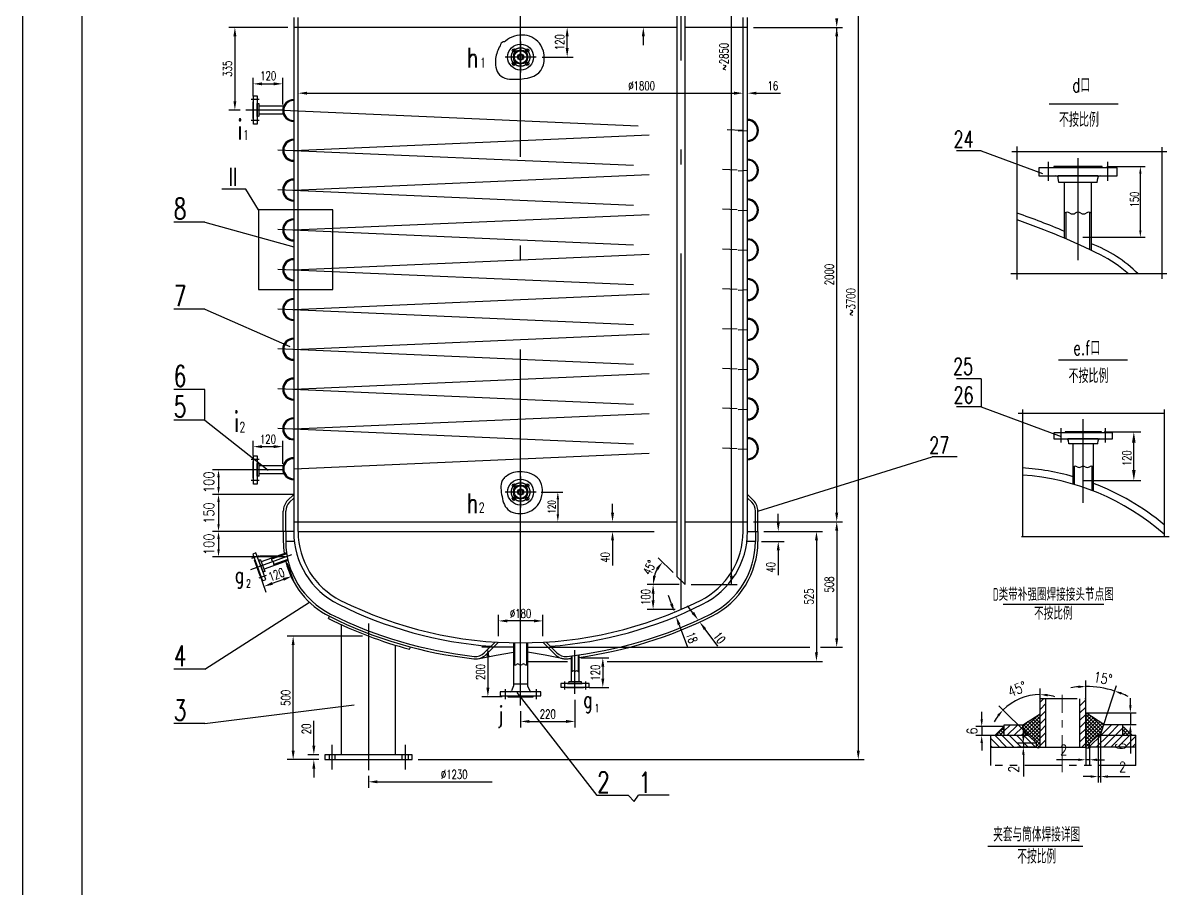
# Model space of a CAD drawing. Header units: millimetres. Extents: x 551 to 7679, y -1071 to 9852.
# Drawn here: x 551 to 5188, y 4567 to 8067 of the extents above; entities that cross this region are included whole.
import ezdxf
from ezdxf.enums import TextEntityAlignment as Align

# ---------------------------------------------------------------- set-up
doc = ezdxf.new("R2010")
doc.units = ezdxf.units.MM
doc.header["$LTSCALE"] = 120
for name, pattern in [('ACAD_ISO05W100', [34, 24, -3, 0.5, -3, 0.5, -3]), ('ACAD_ISO10W100', [18.5, 12, -3, 0.5, -3]), ('ACAD_ISO12W100', [21, 12, -3, 0, -3, 0, -3]), ('CENTER', [2, 1.25, -0.25, 0.25, -0.25]), ('DASHDOT-M', [36, 30, -3, 0, -3]), ('DIVIDE-M', [39, 30, -3, 0, -3, 0, -3]), ('PHANTOM', [2.5, 1.25, -0.25, 0.25, -0.25, 0.25, -0.25])]:
    doc.linetypes.add(name, pattern=pattern)
for name, color, linetype in [('1', 2, 'Continuous'), ('1轮廓实线层', 7, 'Continuous'), ('2', 1, 'Continuous'), ('2细线层', 4, 'Continuous'), ('5剖面线层', 2, 'Continuous'), ('9双点划线层', 6, 'PHANTOM'), ('TEXT', 7, 'Continuous'), ('图框层', 7, 'Continuous'), ('点划线', 1, 'ACAD_ISO10W100'), ('粗实线', 4, 'Continuous'), ('细实线', 7, 'Continuous')]:
    doc.layers.add(name, color=color, linetype=linetype)
doc.layers.add('LAYER3', color=5, linetype='ACAD_ISO12W100', lineweight=13)
doc.layers.add('定33', color=1, linetype='Continuous', lineweight=35)
doc.styles.add('HZ', font='romans.shx', dxfattribs={"width": 0.7, "bigfont": 'HLFSD.shx'})
doc.styles.add('HZTXT', font='txt.shx', dxfattribs={"width": 0.75, "bigfont": 'gbcbig.shx'})
doc.styles.get("Standard").update_dxf_attribs({"font": 'isocp.shx', "width": 0.707, "bigfont": 'hztxt.shx'})
doc.styles.add('TH_GBDIM', font='romans.shx', dxfattribs={"width": 0.8, "bigfont": 'gbcbig.shx'})
doc.dimstyles.new('TH_GBDIM', dxfattribs={"dimscale": 12, "dimtxt": 3.5, "dimasz": 2.5, "dimexe": 2, "dimexo": 0, "dimgap": 1.5, "dimtad": 1, "dimdec": 0, "dimzin": 0, "dimdsep": 46, "dimtxsty": 'TH_GBDIM', "dimcen": 2.5, "dimclrd": 130, "dimclre": 130, "dimclrt": 3, "dimadec": 0, "dimazin": 0, "dimtfac": 0.714286, "dimtdec": 0, "dimtmove": 0, "dimatfit": 3, "dimfxl": 1, "dimtzin": 0, "dimlwd": -1, "dimlwe": -1, "dimarcsym": 0})
pattern_1 = [(45, (3092.573, 8589.86), (-14.59292, 14.59292), [])]
pattern_2 = [(45, (3092.573, 8589.86), (-7.296458, 7.296458), []), (135, (3092.573, 8589.86), (-7.296458, -7.296458), [])]

# ---------------------------------------------------------------- blocks, each defined once
blk = doc.blocks.new('*D33')
at = {"color": 130}
for p, q in [((1625.8, 6009.5), (1318.8, 6009.5)), ((1342.8, 5979.5), (1342.8, 5937.1)), ((1613.9, 5907.1), (1318.8, 5907.1))]:
    blk.add_line(p, q, dxfattribs=at)
for points in [[(1337.8, 5979.5), (1347.8, 5979.5), (1342.8, 6009.5)], [(1337.8, 5937.1), (1347.8, 5937.1), (1342.8, 5907.1)]]:
    blk.add_solid(points, dxfattribs=at)
at = {"layer": 'Defpoints', "color": 0}
for p in [(1625.8, 6009.5), (1342.8, 5907.1), (1613.9, 5907.1)]:
    blk.add_point(p, dxfattribs=at)
at = {"color": 3, "insert": (1303.8, 5958.3), "char_height": 42, "attachment_point": 5, "rotation": 90, "style": 'TH_GBDIM'}
blk.add_mtext('100{}{}', dxfattribs=at)
blk = doc.blocks.new('*D34')
at = {"color": 130}
for p, q in [((1646.8, 6159.5), (1318.8, 6159.5)), ((1342.8, 6129.5), (1342.8, 6039.5)), ((1625.8, 6009.5), (1318.8, 6009.5))]:
    blk.add_line(p, q, dxfattribs=at)
for points in [[(1337.8, 6129.5), (1347.8, 6129.5), (1342.8, 6159.5)], [(1337.8, 6039.5), (1347.8, 6039.5), (1342.8, 6009.5)]]:
    blk.add_solid(points, dxfattribs=at)
at = {"layer": 'Defpoints', "color": 0}
for p in [(1646.8, 6159.5), (1342.8, 6009.5), (1625.8, 6009.5)]:
    blk.add_point(p, dxfattribs=at)
at = {"color": 3, "insert": (1303.8, 6084.5), "char_height": 42, "attachment_point": 5, "rotation": 90, "style": 'TH_GBDIM'}
blk.add_mtext('150', dxfattribs=at)
blk = doc.blocks.new('*D35')
at = {"color": 130}
for p, q in [((1482.9, 6259.2), (1318.8, 6259.2)), ((1342.8, 6229.2), (1342.8, 6189.5)), ((1342.8, 6159.5), (1318.8, 6159.5))]:
    blk.add_line(p, q, dxfattribs=at)
for points in [[(1337.8, 6229.2), (1347.8, 6229.2), (1342.8, 6259.2)], [(1337.8, 6189.5), (1347.8, 6189.5), (1342.8, 6159.5)]]:
    blk.add_solid(points, dxfattribs=at)
at = {"layer": 'Defpoints', "color": 0}
for p in [(1482.9, 6259.2), (1342.8, 6159.5), (1342.8, 6159.5)]:
    blk.add_point(p, dxfattribs=at)
at = {"color": 3, "insert": (1303.8, 6209.3), "char_height": 42, "attachment_point": 5, "rotation": 90, "style": 'TH_GBDIM'}
blk.add_mtext('100', dxfattribs=at)
blk = doc.blocks.new('*D36')
at = {"color": 130}
for p, q in [((4430.3, 5250.5), (4430.3, 5280.5)), ((4520, 5220.5), (4406.3, 5220.5)), ((4430.3, 5220.5), (4430.3, 5184.2)), ((4483.2, 5184.2), (4406.3, 5184.2)), ((4430.3, 5154.2), (4430.3, 5124.2))]:
    blk.add_line(p, q, dxfattribs=at)
for points in [[(4425.3, 5250.5), (4435.3, 5250.5), (4430.3, 5220.5)], [(4425.3, 5154.2), (4435.3, 5154.2), (4430.3, 5184.2)]]:
    blk.add_solid(points, dxfattribs=at)
at = {"layer": 'Defpoints', "color": 0}
for p in [(4520, 5220.5), (4430.3, 5184.2), (4483.2, 5184.2)]:
    blk.add_point(p, dxfattribs=at)
at = {"color": 3, "insert": (4391.3, 5202.3), "char_height": 42, "attachment_point": 5, "rotation": 90, "style": 'TH_GBDIM'}
blk.add_mtext('6{}{}', dxfattribs=at)
blk = doc.blocks.new('*D37')
at = {"color": 130}
for p, q in [((4598.8, 5183.1), (4598.8, 5213.1)), ((4651.4, 5153.1), (4574.8, 5153.1)), ((4598.8, 5153.1), (4598.8, 5137.5)), ((4651.4, 5137.5), (4574.8, 5137.5)), ((4598.8, 5107.5), (4598.8, 5019.1))]:
    blk.add_line(p, q, dxfattribs=at)
for points in [[(4593.8, 5183.1), (4603.8, 5183.1), (4598.8, 5153.1)], [(4593.8, 5107.5), (4603.8, 5107.5), (4598.8, 5137.5)]]:
    blk.add_solid(points, dxfattribs=at)
at = {"layer": 'Defpoints', "color": 0}
for p in [(4598.8, 5153.1), (4651.4, 5153.1), (4651.4, 5137.5)]:
    blk.add_point(p, dxfattribs=at)
at = {"color": 3, "insert": (4559.8, 5048.3), "char_height": 42, "attachment_point": 5, "rotation": 90, "style": 'TH_GBDIM'}
blk.add_mtext('2', dxfattribs=at)
blk = doc.blocks.new('*D38')
at = {"color": 130}
for p, q in [((4667, 5333.5), (4667, 5374.1)), ((4620.3, 5184.2), (4499.7, 5304.8))]:
    blk.add_line(p, q, dxfattribs=at)
for start, end in [(90, 135), (73.8162, 81.9081), (143.0919, 151.1839)]:
    blk.add_arc((4667, 5137.5), 212.6, start, end, dxfattribs=at)
for points in [[(4696.5, 5343), (4697.3, 5353), (4667, 5350.1)], [(4493.2, 5268.4), (4500.8, 5261.9), (4516.6, 5287.8)]]:
    blk.add_solid(points, dxfattribs=at)
at = {"layer": 'Defpoints', "color": 0}
for p in [(4667, 5333.5), (4560.7, 5321.6), (4620.3, 5184.2), (4651.4, 5153.1), (4667, 5137.5)]:
    blk.add_point(p, dxfattribs=at)
at = {"color": 3, "insert": (4573.7, 5372.4), "char_height": 42, "attachment_point": 5, "rotation": 21.6585, "style": 'TH_GBDIM'}
blk.add_mtext('45°', dxfattribs=at)
blk = doc.blocks.new('*D39')
at = {"color": 130}
for p, q in [((4851.2, 5333.5), (4851.2, 5406.7)), ((4924.5, 5229), (4975, 5387.5))]:
    blk.add_line(p, q, dxfattribs=at)
for start, end in [(94.4794, 98.9588), (72.3263, 90), (63.3675, 67.8469)]:
    blk.add_arc((4851.2, 4998.9), 383.8, start, end, dxfattribs=at)
for points in [[(4821, 5386.5), (4821.4, 5376.5), (4851.2, 5382.7)], [(4994.2, 5349.7), (4997.6, 5359.1), (4967.7, 5364.6)]]:
    blk.add_solid(points, dxfattribs=at)
at = {"layer": 'Defpoints', "color": 0}
for p in [(4890.6, 5380.7), (4851.2, 5333.5), (4924.5, 5229), (4910.9, 5186.4), (4851.2, 5137.5)]:
    blk.add_point(p, dxfattribs=at)
at = {"color": 3, "insert": (4920.8, 5415.9), "char_height": 42, "attachment_point": 5, "rotation": 350.5303, "style": 'TH_GBDIM'}
blk.add_mtext('15%%d', dxfattribs=at)
blk = doc.blocks.new('*D40')
at = {"color": 130}
for p, q in [((4851.2, 5138.6), (4851.2, 5062.4)), ((4866.8, 5137.5), (4866.8, 5062.4)), ((4821.2, 5086.4), (4732.8, 5086.4)), ((4866.8, 5086.4), (4851.2, 5086.4)), ((4896.8, 5086.4), (4926.8, 5086.4))]:
    blk.add_line(p, q, dxfattribs=at)
for points in [[(4821.2, 5091.4), (4821.2, 5081.4), (4851.2, 5086.4)], [(4896.8, 5091.4), (4896.8, 5081.4), (4866.8, 5086.4)]]:
    blk.add_solid(points, dxfattribs=at)
at = {"layer": 'Defpoints', "color": 0}
for p in [(4851.2, 5138.6), (4866.8, 5137.5), (4851.2, 5086.4)]:
    blk.add_point(p, dxfattribs=at)
at = {"color": 3, "insert": (4762, 5125.4), "char_height": 42, "attachment_point": 5, "style": 'TH_GBDIM'}
blk.add_mtext('2', dxfattribs=at)
blk = doc.blocks.new('*D41')
at = {"color": 130}
for p, q in [((4900.8, 5187), (4900.8, 4994.4)), ((4910.9, 5186.4), (4910.9, 4994.4)), ((4870.8, 5018.4), (4840.8, 5018.4)), ((4900.8, 5018.4), (4910.9, 5018.4)), ((4940.9, 5018.4), (5029.3, 5018.4))]:
    blk.add_line(p, q, dxfattribs=at)
for points in [[(4870.8, 5023.4), (4870.8, 5013.4), (4900.8, 5018.4)], [(4940.9, 5023.4), (4940.9, 5013.4), (4910.9, 5018.4)]]:
    blk.add_solid(points, dxfattribs=at)
at = {"layer": 'Defpoints', "color": 0}
for p in [(4900.8, 5187), (4910.9, 5186.4), (4910.9, 5018.4)]:
    blk.add_point(p, dxfattribs=at)
at = {"color": 3, "insert": (5000.1, 5057.4), "char_height": 42, "attachment_point": 5, "style": 'TH_GBDIM'}
blk.add_mtext('2', dxfattribs=at)
blk = doc.blocks.new('*D42')
at = {"layer": '1轮廓实线层', "color": 130}
for p, q in [((5031.7, 5306.2), (5031.7, 5336.2)), ((4851.2, 5276.2), (5055.7, 5276.2)), ((5031.7, 5276.2), (5031.7, 5229)), ((4924.5, 5229), (5055.7, 5229)), ((5031.7, 5199), (5031.7, 5112.2))]:
    blk.add_line(p, q, dxfattribs=at)
for points in [[(5026.7, 5306.2), (5036.7, 5306.2), (5031.7, 5276.2)], [(5026.7, 5199), (5036.7, 5199), (5031.7, 5229)]]:
    blk.add_solid(points, dxfattribs=at)
at = {"layer": 'Defpoints', "color": 0}
for p in [(4851.2, 5276.2), (4924.5, 5229), (5031.7, 5229)]:
    blk.add_point(p, dxfattribs=at)
at = {"layer": '1轮廓实线层', "color": 3, "insert": (4992.7, 5140.6), "char_height": 42, "attachment_point": 5, "rotation": 90, "style": 'TH_GBDIM'}
blk.add_mtext('6', dxfattribs=at)

msp = doc.modelspace()

# ---------------------------------------------------------------- hatches: boundary and pattern name
at = {"layer": '1轮廓实线层'}
h = msp.add_hatch(dxfattribs=at)
h.set_pattern_fill('ANSI37', color=4, scale=3.25, style=0)
h.set_pattern_definition(pattern_2)
h.paths.add_polyline_path([(4595.884, 5226.796), (4609.458, 5184.196), (4620.273, 5184.196), (4651.408, 5153.061), (4651.408, 5137.493, 0.35093441), (4666.975, 5137.493), (4666.975, 5272.502)])
h.paths.add_polyline_path([(4851.186, 5276.176), (4851.186, 5137.493, 0.41564622), (4866.753, 5137.493), (4866.753, 5151.941), (4901.24, 5186.428), (4910.944, 5186.428), (4924.518, 5229.029)])
h = msp.add_hatch(dxfattribs=at)
h.set_pattern_fill('ANSI37', color=4, scale=3.25, style=0)
h.set_pattern_definition(pattern_2)
h.paths.add_polyline_path([(4520.227, 5220.641), (4482.977, 5184.196), (4520.227, 5184.196)])
h.paths.add_polyline_path([(5000.175, 5222.874), (5000.175, 5186.428), (5037.425, 5186.428)])
at = {"layer": '5剖面线层'}
h = msp.add_hatch(dxfattribs=at)
h.set_pattern_fill('ANSI31', color=4, scale=6.5, style=0)
h.set_pattern_definition(pattern_1)
h.paths.add_polyline_path([(4690.327, 5333.603), (4666.975, 5333.603), (4666.975, 5137.493), (4690.327, 5137.493)])
h.paths.add_polyline_path([(4827.834, 5137.493), (4850.062, 5137.493), (4851.186, 5138.617), (4851.186, 5333.603), (4827.834, 5333.603)])
h = msp.add_hatch(dxfattribs=at)
h.set_pattern_fill('ANSI31', color=4, scale=6.5, style=0)
h.set_pattern_definition(pattern_1)
h.paths.add_polyline_path([(4520.227, 5226.895), (4520.227, 5184.196), (4609.458, 5184.196), (4595.853, 5226.895)])
h.paths.add_polyline_path([(4924.549, 5229.128), (4910.944, 5186.428), (5000.175, 5186.428), (5000.175, 5229.128)])
h = msp.add_hatch(dxfattribs=at)
h.set_pattern_fill('ANSI31', color=4, scale=6.5, angle=90, style=0)
h.set_pattern_definition([(135, (3092.573, 8589.86), (-14.59292, -14.59292), [])])
h.paths.add_polyline_path([(4651.408, 5137.493), (4651.408, 5153.061), (4620.273, 5184.196), (4467.231, 5184.196), (4467.231, 5137.493)])
h = msp.add_hatch(dxfattribs=at)
h.set_pattern_fill('ANSI31', color=4, scale=6.5, style=0)
h.set_pattern_definition(pattern_1)
h.paths.add_polyline_path([(5054.41, 5137.493), (5054.409, 5186.428), (4901.24, 5186.428), (4866.753, 5151.941), (4866.753, 5137.493)])

# ---------------------------------------------------------------- linework, layer by layer
for p, q in [((3931.038, 8789.497), (3931.038, 5122.905)), ((3417.489, 5795.117), (3417.489, 8608.117)), ((1622.808, 8049.497), (1384.925, 8049.497)), ((3506.808, 8049.497), (3867.669, 8049.497)), ((3843.669, 6085.497), (3843.669, 8049.497)), ((1408.925, 8013.497), (1408.925, 7750.864)), ((2753.272, 7965.397), (2753.272, 8013.497)), ((3061.284, 8013.497), (3061.284, 7977.497)), ((2651.808, 7929.397), (2777.272, 7929.397)), ((1482.808, 7770.864), (1482.808, 7845.034)), ((1602.308, 7736.864), (1602.308, 7845.034)), ((1518.808, 7821.034), (1566.308, 7821.034)), ((1700.808, 7783.171), (3428.808, 7783.171)), ((3518.808, 7783.171), (3616.008, 7783.171)), ((1429.854, 7714.864), (1384.925, 7714.864)), ((1287.887, 7261.853), (1646.808, 7161)), ((1287.887, 6909.202), (1631.872, 6758.803)), ((1287.887, 6460.87), (1287.887, 6585.019)), ((1287.887, 6460.87), (1544.066, 6257.732)), ((1482.904, 6317.2), (1482.904, 6377.285)), ((1518.904, 6353.285), (1566.349, 6353.285)), ((1602.349, 6283.2), (1602.349, 6377.285)), ((3524.808, 6092.644), (4229.629, 6311.67)), ((2936.77, 6085.497), (2936.77, 6121.497)), ((3607.216, 6045.497), (3607.216, 6081.497)), ((3506.808, 6049.497), (3785.785, 6049.497)), ((3785.785, 6049.497), (3867.669, 6049.497)), ((1580.808, 6009.497), (1384.925, 6009.497)), ((3548.808, 6009.497), (3631.216, 6009.497)), ((3548.808, 6009.497), (3785.785, 6009.497)), ((3843.669, 6013.497), (3843.669, 5577.497)), ((2936.77, 5973.497), (2936.77, 5872.697)), ((3538.808, 5969.497), (3631.216, 5969.497)), ((3761.785, 5973.497), (3761.785, 5520.497)), ((1596.339, 5909.497), (1510.786, 5909.497)), ((3181.837, 5843.847), (3122.027, 5903.657)), ((3607.216, 5933.497), (3607.216, 5832.697)), ((1506.521, 5842.53), (1534.746, 5764.982)), ((1619.024, 5883.478), (1647.25, 5805.93)), ((1605.212, 5816.169), (1560.366, 5799.847)), ((3102.808, 5794.876), (3076.969, 5794.876)), ((3206.808, 5794.876), (3076.969, 5794.876)), ((3100.969, 5758.876), (3100.969, 5730.876)), ((3175.095, 5717.076), (3162.668, 5750.863)), ((3254.808, 5795.117), (3441.489, 5795.117)), ((1287.887, 5452.897), (1711.076, 5723.345)), ((3261.836, 5680.785), (3240.323, 5709.649)), ((4517.365, 5715.948), (4924.726, 5715.948)), ((2474.808, 5585.986), (2474.808, 5672.141)), ((2654.808, 5585.986), (2654.808, 5672.141)), ((3190.808, 5694.876), (3076.969, 5694.876)), ((2618.808, 5648.141), (2510.808, 5648.141)), ((3206.161, 5632.608), (3239.713, 5541.383)), ((3310.84, 5615.037), (3361.866, 5546.576)), ((1925.808, 5586.905), (1620.645, 5586.905)), ((1644.645, 5122.905), (1644.645, 5550.905)), ((2540.808, 5541.497), (2408.512, 5541.497)), ((2588.808, 5541.497), (3734.7, 5541.497)), ((3778.758, 5541.497), (3867.669, 5541.497)), ((2432.512, 5505.497), (2432.512, 5377.497)), ((2588.808, 5484.497), (2755.104, 5484.497)), ((2808.808, 5498.554), (2921.466, 5498.554)), ((2914.534, 5484.497), (3785.785, 5484.497)), ((2897.466, 5462.554), (2897.466, 5414.559)), ((2489.808, 5341.497), (2408.512, 5341.497)), ((2842.808, 5378.559), (2921.466, 5378.559)), ((1287.887, 5233.035), (1891.467, 5309.287)), ((2784.808, 5329.431), (2784.808, 5217.437)), ((1728.254, 5142.905), (1728.254, 5243.705)), ((2564.808, 5282.386), (2564.808, 5217.437)), ((2600.808, 5241.437), (2748.808, 5241.437)), ((1749.031, 5106.905), (1704.254, 5106.905)), ((1704.254, 5086.905), (1620.645, 5086.905)), ((1749.031, 5086.905), (1704.254, 5086.905)), ((2150.584, 5086.905), (3955.038, 5086.905)), ((1728.254, 5050.905), (1728.254, 5014.905)), ((1949.808, 5020.908), (1949.808, 4973.259)), ((1985.808, 4997.259), (2450.113, 4997.259))]:
    msp.add_line(p, q)
at = {"color": 7, "linetype": 'Continuous'}
for p, q in [((4702.843, 7740.375), (4982.056, 7740.375)), ((4741.11, 6704.068), (5020.323, 6704.068)), ((4925.678, 6413.131), (5074.508, 6413.131)), ((5045.708, 6241.64), (5045.708, 6369.931)), ((4841.159, 6215.894), (5074.508, 6215.894))]:
    msp.add_line(p, q, dxfattribs=at)
at = {"color": 7}
for p, q in [((4937.105, 7486.889), (5091.291, 7486.889)), ((5072.091, 7228.969), (5072.091, 7458.089)), ((4839.185, 7200.169), (5091.291, 7200.169))]:
    msp.add_line(p, q, dxfattribs=at)
at = {"color": 3, "linetype": 'DIVIDE-M'}
for p, q in [((4595.097, 6504.13), (4595.097, 5988.077)), ((5167.948, 6504.13), (5167.948, 5988.077)), ((4578.113, 6489.32), (5167.948, 6489.32)), ((5188.328, 5988.077), (4590.75, 5988.077))]:
    msp.add_line(p, q, dxfattribs=at)
msp.add_arc((3230.808, 5794.876), 129.839, 150.937547, 164.062453)
for points in [[(3837.669, 8085.497), (3849.669, 8085.497), (3843.669, 8049.497)], [(1402.925, 8013.497), (1414.925, 8013.497), (1408.925, 8049.497)], [(2747.272, 8013.497), (2759.272, 8013.497), (2753.272, 8049.497)], [(3055.284, 8013.497), (3067.284, 8013.497), (3061.284, 8049.497)], [(3837.669, 8013.497), (3849.669, 8013.497), (3843.669, 8049.497)], [(2747.272, 7965.397), (2759.272, 7965.397), (2753.272, 7929.397)], [(1518.808, 7827.034), (1518.808, 7815.034), (1482.808, 7821.034)], [(1566.308, 7827.034), (1566.308, 7815.034), (1602.308, 7821.034)], [(1402.925, 7750.864), (1414.925, 7750.864), (1408.925, 7714.864)], [(1700.808, 7789.171), (1700.808, 7777.171), (1664.808, 7783.171)], [(3428.808, 7789.171), (3428.808, 7777.171), (3464.808, 7783.171)], [(3518.808, 7789.171), (3518.808, 7777.171), (3482.808, 7783.171)], [(1518.904, 6359.285), (1518.904, 6347.285), (1482.904, 6353.285)], [(1566.349, 6359.285), (1566.349, 6347.285), (1602.349, 6353.285)], [(2930.77, 6085.497), (2942.77, 6085.497), (2936.77, 6049.497)], [(3837.669, 6085.497), (3849.669, 6085.497), (3843.669, 6049.497)], [(3601.216, 6045.497), (3613.216, 6045.497), (3607.216, 6009.497)], [(3837.669, 6013.497), (3849.669, 6013.497), (3843.669, 6049.497)], [(2930.77, 5973.497), (2942.77, 5973.497), (2936.77, 6009.497)], [(3755.785, 5973.497), (3767.785, 5973.497), (3761.785, 6009.497)], [(3601.216, 5933.497), (3613.216, 5933.497), (3607.216, 5969.497)], [(3112.527, 5861.561), (3122.107, 5854.334), (3138.998, 5886.686)], [(1562.418, 5794.209), (1558.314, 5805.485), (1526.537, 5787.534)], [(1607.264, 5810.531), (1603.16, 5821.808), (1639.041, 5828.482)], [(3111.902, 5829.697), (3100.018, 5831.36), (3100.969, 5794.876)], [(3411.489, 5831.117), (3423.489, 5831.117), (3417.489, 5795.117)], [(3094.969, 5758.876), (3106.969, 5758.876), (3100.969, 5794.876)], [(3094.969, 5730.876), (3106.969, 5730.876), (3100.969, 5694.876)], [(3180.726, 5719.147), (3169.463, 5715.005), (3187.521, 5683.289)], [(3211.793, 5634.679), (3200.53, 5630.537), (3193.735, 5666.395)], [(3266.647, 5684.37), (3257.026, 5677.199), (3283.35, 5651.92)], [(2510.808, 5654.141), (2510.808, 5642.141), (2474.808, 5648.141)], [(2618.808, 5654.141), (2618.808, 5642.141), (2654.808, 5648.141)], [(3315.65, 5618.623), (3306.029, 5611.452), (3289.326, 5643.902)], [(1638.645, 5550.905), (1650.645, 5550.905), (1644.645, 5586.905)], [(3837.669, 5577.497), (3849.669, 5577.497), (3843.669, 5541.497)], [(2426.512, 5505.497), (2438.512, 5505.497), (2432.512, 5541.497)], [(3755.785, 5520.497), (3767.785, 5520.497), (3761.785, 5484.497)], [(2891.466, 5462.554), (2903.466, 5462.554), (2897.466, 5498.554)], [(2891.466, 5414.559), (2903.466, 5414.559), (2897.466, 5378.559)], [(2426.512, 5377.497), (2438.512, 5377.497), (2432.512, 5341.497)], [(2600.808, 5247.437), (2600.808, 5235.437), (2564.808, 5241.437)], [(2748.808, 5247.437), (2748.808, 5235.437), (2784.808, 5241.437)], [(1638.645, 5122.905), (1650.645, 5122.905), (1644.645, 5086.905)], [(1722.254, 5142.905), (1734.254, 5142.905), (1728.254, 5106.905)], [(3925.038, 5122.905), (3937.038, 5122.905), (3931.038, 5086.905)], [(1722.254, 5050.905), (1734.254, 5050.905), (1728.254, 5086.905)], [(1985.808, 5003.259), (1985.808, 4991.259), (1949.808, 4997.259)]]:
    msp.add_solid(points)
at = {"color": 7}
for points in [[(5067.291, 7458.089), (5076.891, 7458.089), (5072.091, 7486.889)], [(5067.291, 7228.969), (5076.891, 7228.969), (5072.091, 7200.169)]]:
    msp.add_solid(points, dxfattribs=at)
at = {"color": 7, "linetype": 'Continuous'}
for points in [[(5038.508, 6369.931), (5052.908, 6369.931), (5045.708, 6413.131)], [(5038.508, 6259.094), (5052.908, 6259.094), (5045.708, 6215.894)]]:
    msp.add_solid(points, dxfattribs=at)
at = {"layer": '1轮廓实线层'}
for p, q in [((4666.975, 5137.493), (4666.975, 5333.545)), ((4690.327, 5137.493), (4690.327, 5333.545)), ((4827.834, 5137.493), (4827.834, 5333.545)), ((4851.186, 5137.493), (4851.186, 5333.603)), ((4595.884, 5226.796), (4666.692, 5272.32)), ((4924.518, 5229.029), (4851.186, 5276.176)), ((4483.15, 5184.365), (4520.041, 5220.459)), ((4595.853, 5226.895), (4520.227, 5226.895)), ((4520.227, 5226.796), (4520.227, 5184.178)), ((4520.227, 5226.796), (4520.227, 5184.178)), ((4520.227, 5226.796), (4520.227, 5184.178)), ((4520.227, 5226.796), (4520.227, 5184.178)), ((4609.464, 5184.178), (4595.884, 5226.796)), ((4910.938, 5186.411), (4924.518, 5229.029)), ((4910.938, 5186.411), (4924.518, 5229.029)), ((4910.938, 5186.411), (4924.518, 5229.029)), ((4910.938, 5186.411), (4924.518, 5229.029)), ((5000.175, 5229.029), (5000.175, 5186.411)), ((5037.252, 5186.598), (5000.361, 5222.692)), ((4620.273, 5184.196), (4467.231, 5184.196)), ((4651.408, 5153.061), (4620.273, 5184.196)), ((4651.408, 5137.493), (4651.408, 5153.061)), ((4866.753, 5151.941), (4901.24, 5186.428)), ((4866.753, 5137.493), (4866.753, 5151.941)), ((4901.24, 5186.428), (5054.409, 5186.428)), ((4467.229, 5137.493), (4651.408, 5137.493)), ((4553.555, 5137.493), (4651.408, 5137.493)), ((4666.975, 5137.493), (4851.186, 5137.493)), ((4850.062, 5137.493), (4851.186, 5138.617)), ((5054.411, 5137.493), (4866.753, 5137.493))]:
    msp.add_line(p, q, dxfattribs=at)
for centre, radius, start, end in [((4659.192, 5147.217), 12.456, 231.324545, 308.675455), ((4858.969, 5145.239), 10.981, 224.859942, 315.140058)]:
    msp.add_arc(centre, radius, start, end, dxfattribs=at)
for p in [(4866.753, 5153.061), (4666.975, 5137.493), (4851.186, 5137.493), (4867.089, 5136.655)]:
    msp.add_point(p, dxfattribs=at)
at = {"layer": '2'}
for p, q in [((4595.884, 5226.796), (4666.692, 5272.32)), ((4595.884, 5226.796), (4666.692, 5272.32)), ((4483.15, 5184.365), (4520.041, 5220.459)), ((4483.15, 5184.365), (4520.041, 5220.459)), ((4483.15, 5184.365), (4520.041, 5220.459)), ((4595.853, 5226.895), (4520.227, 5226.895)), ((4595.853, 5226.895), (4520.227, 5226.895)), ((4595.853, 5226.895), (4520.227, 5226.895)), ((4609.464, 5184.178), (4595.884, 5226.796)), ((4609.464, 5184.178), (4595.884, 5226.796)), ((4609.464, 5184.178), (4595.884, 5226.796)), ((4924.549, 5229.128), (5000.175, 5229.128)), ((4924.549, 5229.128), (5000.175, 5229.128)), ((4924.549, 5229.128), (5000.175, 5229.128)), ((4924.549, 5229.128), (5000.175, 5229.128)), ((5000.175, 5229.029), (5000.175, 5186.411)), ((5000.175, 5229.029), (5000.175, 5186.411)), ((5000.175, 5229.029), (5000.175, 5186.411)), ((5037.252, 5186.598), (5000.361, 5222.692)), ((5037.252, 5186.598), (5000.361, 5222.692)), ((5037.252, 5186.598), (5000.361, 5222.692)), ((4455.13, 4737.054), (4839.07, 4737.054))]:
    msp.add_line(p, q, dxfattribs=at)
at = {"layer": '2细线层'}
msp.add_line((551.424, -240), (551.424, 9852), dxfattribs=at)
at = {"layer": '9双点划线层'}
for p, q in [((4666.975, 5333.603), (4851.186, 5333.603)), ((4467.23, 5063.838), (4467.231, 5184.562)), ((5054.41, 5063.838), (5054.409, 5186.428)), ((5054.413, 5063.838), (4467.23, 5063.838))]:
    msp.add_line(p, q, dxfattribs=at)
at = {"layer": 'LAYER3', "color": 3, "linetype": 'CENTER'}
msp.add_line((4755.685, 5036.399), (4755.696, 5349.628), dxfattribs=at)
at = {"layer": 'TEXT', "color": 2}
for p, q in [((4595.884, 5226.796), (4595.884, 5226.796)), ((4595.884, 5226.796), (4595.884, 5226.796)), ((4595.884, 5226.796), (4595.884, 5226.796)), ((4595.884, 5226.796), (4595.884, 5226.796)), ((4924.518, 5229.029), (4924.518, 5229.029)), ((4924.518, 5229.029), (4924.518, 5229.029)), ((4924.518, 5229.029), (4924.518, 5229.029)), ((4924.518, 5229.029), (4924.518, 5229.029))]:
    msp.add_line(p, q, dxfattribs=at)
at = {"layer": '图框层'}
msp.add_line((791.424, 0), (791.424, 9612), dxfattribs=at)
at = {"layer": '定33', "color": 0, "linetype": 'ByBlock'}
for p in [(4861.247, 5273.162), (4924.518, 5229.029), (4618.354, 5185.185), (4618.354, 5185.185), (4618.354, 5185.185), (4618.354, 5185.185), (4902.048, 5187.418), (4902.048, 5187.418), (4902.048, 5187.418), (4902.048, 5187.418), (4907.949, 5186.428), (4910.938, 5186.411)]:
    msp.add_point(p, dxfattribs=at)
at = {"layer": '点划线', "color": 1, "linetype": 'ACAD_ISO10W100'}
for p, q in [((2564.808, 5306.386), (2564.808, 8895.936)), ((3214.808, 5694.876), (3214.808, 8670.137)), ((1506.808, 7757.364), (1474.808, 7757.364)), ((1602.309, 7714.864), (1453.854, 7714.864)), ((1602.34, 7714.814), (3549.57, 7629.437)), ((1506.808, 7672.364), (1474.808, 7672.364)), ((1646.808, 7551.864), (3482.808, 7632.364)), ((1582.707, 7554.675), (3549.57, 7468.437)), ((1646.808, 7390.864), (3482.808, 7471.364)), ((1646.808, 7390.864), (3482.808, 7471.364)), ((4699.985, 7429.289), (4699.985, 7506.089)), ((4939.985, 7429.289), (4939.985, 7506.089)), ((1582.707, 7393.675), (3549.57, 7307.437)), ((1582.707, 7393.675), (3549.57, 7307.437)), ((1646.808, 7229.864), (3482.808, 7310.364)), ((1582.707, 7232.675), (3549.57, 7146.437)), ((1646.808, 7068.864), (3482.808, 7149.364)), ((1582.707, 7071.675), (3549.57, 6985.437)), ((1646.808, 6907.864), (3482.808, 6988.364)), ((1582.707, 6910.675), (3549.57, 6824.437)), ((1646.808, 6746.864), (3482.808, 6827.364)), ((1582.707, 6749.675), (3549.57, 6663.437)), ((1646.808, 6585.864), (3482.808, 6666.364)), ((1582.707, 6588.675), (3549.57, 6502.437)), ((1646.808, 6424.864), (3482.808, 6505.364)), ((1582.707, 6427.675), (3549.57, 6341.437)), ((1646.808, 6263.864), (3482.808, 6344.364)), ((1506.904, 6301.7), (1474.904, 6301.7)), ((1602.404, 6259.2), (1459.828, 6259.2)), ((1506.904, 6216.7), (1474.904, 6216.7)), ((1664.808, 6009.497), (3464.808, 6009.497)), ((1649.249, 5969.497), (1614.808, 5969.497)), ((3514.808, 5969.497), (3480.367, 5969.497)), ((1949.808, 5638.242), (1949.808, 5044.908)), ((2502.308, 5371.497), (2502.308, 5331.497)), ((2627.308, 5371.497), (2627.308, 5331.497)), ((1802.308, 5046.905), (1802.308, 5146.905)), ((2097.308, 5146.905), (2097.308, 5046.905))]:
    msp.add_line(p, q, dxfattribs=at)
at = {"layer": '点划线', "color": 1, "linetype": 'DASHDOT-M'}
for p, q in [((2564.808, 7992.397), (2564.808, 7866.397)), ((2627.808, 7929.397), (2501.808, 7929.397)), ((2544.231, 7949.974), (2532.352, 7961.853)), ((2585.385, 7949.974), (2597.264, 7961.853)), ((2544.231, 7908.82), (2532.352, 7896.941)), ((2585.385, 7908.82), (2597.264, 7896.941)), ((4819.985, 7107.011), (4819.985, 7519.81)), ((4841.159, 6125.275), (4841.159, 6463.939)), ((4751.159, 6369.931), (4751.159, 6427.531)), ((4931.159, 6369.931), (4931.159, 6427.531)), ((2564.808, 6232.497), (2564.808, 6106.497)), ((2627.808, 6169.497), (2501.808, 6169.497)), ((2544.231, 6190.073), (2532.352, 6201.953)), ((2585.385, 6190.073), (2597.264, 6201.953)), ((2544.231, 6148.92), (2532.352, 6137.04)), ((2585.385, 6148.92), (2597.264, 6137.04)), ((1473.65, 5856.106), (1639.147, 5916.342)), ((1506.818, 5911.883), (1476.748, 5900.939)), ((1535.89, 5832.009), (1505.82, 5821.065)), ((2784.808, 5353.431), (2784.808, 5530.277)), ((2742.308, 5402.559), (2742.308, 5370.559)), ((2827.308, 5402.559), (2827.308, 5370.559))]:
    msp.add_line(p, q, dxfattribs=at)
for centre in [(2564.808, 7929.397), (2564.808, 6169.497)]:
    msp.add_circle(centre, 37.5, dxfattribs=at)
at = {"layer": '粗实线', "color": 4, "linetype": 'Continuous'}
for p, q in [((3198.808, 6331.912), (3198.808, 8462.418)), ((3230.808, 6333.315), (3230.808, 8462.418)), ((1646.808, 8089.497), (1646.808, 6009.497)), ((1664.808, 6009.497), (1664.808, 8089.497)), ((3464.808, 6009.497), (3464.808, 8089.497)), ((3482.808, 6009.497), (3482.808, 8089.497)), ((3198.808, 8049.497), (1646.808, 8049.497)), ((3482.808, 8049.497), (3230.808, 8049.497)), ((1482.808, 7748.864), (1484.808, 7748.864)), ((1482.808, 7680.864), (1482.808, 7748.864)), ((1484.808, 7772.364), (1498.808, 7772.364)), ((1484.808, 7657.364), (1484.808, 7772.364)), ((1498.808, 7772.364), (1498.808, 7657.364)), ((1498.808, 7688.864), (1498.808, 7740.864)), ((1506.808, 7740.024), (1502.39, 7740.488)), ((1506.808, 7689.705), (1506.808, 7740.024)), ((1605.996, 7730.864), (1506.808, 7730.864)), ((1604.655, 7698.864), (1506.808, 7698.864)), ((1484.808, 7680.864), (1482.808, 7680.864)), ((1498.808, 7657.364), (1484.808, 7657.364)), ((1506.808, 7689.705), (1502.39, 7689.241)), ((4661.585, 7481.129), (4661.585, 7448.489)), ((4978.385, 7481.129), (4661.585, 7481.129)), ((4722.065, 7486.889), (4722.065, 7481.129)), ((4917.905, 7486.889), (4722.065, 7486.889)), ((4917.905, 7481.129), (4917.905, 7486.889)), ((4978.385, 7448.489), (4978.385, 7481.129)), ((4661.585, 7448.489), (4978.385, 7448.489)), ((4900.625, 7448.489), (4739.345, 7448.489)), ((4742.17, 7421.609), (4740.249, 7439.892)), ((4897.8, 7421.609), (4742.17, 7421.609)), ((4765.265, 7196.231), (4765.265, 7421.609)), ((4874.705, 7146.357), (4874.705, 7421.609)), ((4897.8, 7421.609), (4899.722, 7439.892)), ((4771.985, 7193.332), (4771.985, 7300.79)), ((4867.985, 7149.586), (4867.985, 7300.79)), ((4722.359, 6408.811), (4722.359, 6384.331)), ((4959.959, 6408.811), (4722.359, 6408.811)), ((4767.719, 6413.131), (4767.719, 6408.811)), ((4914.599, 6413.131), (4767.719, 6413.131)), ((4914.599, 6408.811), (4914.599, 6413.131)), ((4959.959, 6384.331), (4959.959, 6408.811)), ((4722.359, 6384.331), (4959.959, 6384.331)), ((4901.639, 6384.331), (4780.679, 6384.331)), ((4782.798, 6364.171), (4781.356, 6377.883)), ((4899.52, 6364.171), (4782.798, 6364.171)), ((4800.119, 6201.771), (4800.119, 6364.171)), ((4882.199, 6173.764), (4882.199, 6364.171)), ((4899.52, 6364.171), (4900.961, 6377.883)), ((1484.904, 6316.7), (1498.904, 6316.7)), ((1484.904, 6201.7), (1484.904, 6316.7)), ((1498.904, 6316.7), (1498.904, 6201.7)), ((3198.808, 5826.876), (3198.808, 6331.912)), ((3230.808, 5794.876), (3230.808, 6333.315)), ((1482.904, 6293.2), (1484.904, 6293.2)), ((1482.904, 6225.2), (1482.904, 6293.2)), ((1498.904, 6233.2), (1498.904, 6285.2)), ((1506.904, 6284.36), (1502.486, 6284.824)), ((1506.904, 6234.041), (1506.904, 6284.36)), ((1603.776, 6275.2), (1506.904, 6275.2)), ((4805.159, 6200.286), (4805.159, 6273.557)), ((4877.159, 6175.725), (4877.159, 6273.557)), ((1484.904, 6225.2), (1482.904, 6225.2)), ((1506.904, 6234.041), (1502.486, 6233.577)), ((1607.396, 6243.2), (1506.904, 6243.2)), ((1498.904, 6201.7), (1484.904, 6201.7)), ((1646.808, 6159.497), (1622.381, 6135.07)), ((1646.808, 6145.354), (1629.452, 6127.999)), ((3482.808, 6159.497), (3507.234, 6135.07)), ((3482.808, 6145.354), (3500.163, 6127.999)), ((1604.808, 6009.497), (1604.808, 6092.644)), ((1614.808, 6009.497), (1614.808, 6092.644)), ((3514.808, 6009.497), (3514.808, 6092.644)), ((3524.808, 6009.497), (3524.808, 6092.644)), ((1646.808, 6049.497), (3198.808, 6049.497)), ((3230.808, 6049.497), (3482.808, 6049.497)), ((1604.808, 6009.497), (1604.808, 5969.497)), ((1646.808, 6009.497), (1604.808, 6009.497)), ((1614.808, 6009.497), (1614.808, 5969.497)), ((3482.808, 6009.497), (3524.808, 6009.497)), ((3514.808, 6009.497), (3514.808, 5969.497)), ((3524.808, 6009.497), (3524.808, 5969.497)), ((1494.17, 5923.243), (1481.015, 5918.454)), ((1481.015, 5918.454), (1520.347, 5810.39)), ((1489.052, 5896.371), (1487.173, 5895.687)), ((1487.173, 5895.687), (1510.43, 5831.788)), ((1533.503, 5815.178), (1494.17, 5923.243)), ((1504.944, 5893.642), (1522.729, 5844.778)), ((1512.749, 5895.588), (1508.439, 5894.514)), ((1512.749, 5895.588), (1529.959, 5848.305)), ((1617.958, 5924.134), (1515.882, 5886.981)), ((1624.019, 5892.286), (1526.826, 5856.911)), ((1556.667, 5901.826), (1556.451, 5900.358)), ((1556.451, 5900.358), (1556.546, 5897.868)), ((1556.546, 5897.868), (1557.122, 5895.281)), ((1618.547, 5920.092), (1556.617, 5897.551)), ((1557.122, 5895.281), (1557.888, 5893.27)), ((1557.888, 5893.27), (1559.039, 5891.546)), ((1559.039, 5891.546), (1560.668, 5890.013)), ((1560.668, 5890.013), (1562.298, 5888.864)), ((1623.095, 5896.207), (1566.932, 5875.765)), ((1529.959, 5848.305), (1525.966, 5846.357)), ((1562.298, 5888.864), (1563.256, 5887.906)), ((1563.256, 5887.906), (1564.119, 5886.182)), ((1564.119, 5886.182), (1564.598, 5884.266)), ((1564.598, 5884.266), (1564.79, 5881.201)), ((1564.79, 5881.201), (1565.173, 5879.19)), ((1565.173, 5879.19), (1565.748, 5877.37)), ((1565.748, 5877.37), (1567.09, 5875.55)), ((1567.09, 5875.55), (1568.241, 5874.4)), ((1568.241, 5874.4), (1569.196, 5872.332)), ((1510.43, 5831.788), (1512.31, 5832.472)), ((1520.347, 5810.39), (1533.503, 5815.178)), ((3230.808, 5794.876), (3198.808, 5826.876)), ((1787.297, 5658.042), (1791.783, 5666.979)), ((1840.308, 5106.905), (1840.308, 5632.648)), ((2059.308, 5106.905), (2059.308, 5549.608)), ((2115.36, 5533.596), (2119.846, 5542.533)), ((2417.815, 5519.135), (2461.46, 5562.78)), ((2424.886, 5512.064), (2474.808, 5561.986)), ((2465.331, 5509.88), (2536.308, 5521.067)), ((2536.308, 5559.746), (2536.308, 5385.497)), ((2540.308, 5559.681), (2540.308, 5470.727)), ((2589.308, 5559.681), (2589.308, 5470.727)), ((2593.308, 5559.746), (2593.308, 5385.497)), ((2664.285, 5509.88), (2593.308, 5521.067)), ((2704.73, 5512.064), (2654.808, 5561.986)), ((2711.801, 5519.135), (2668.156, 5562.78)), ((2391.407, 5495.161), (2465.331, 5509.88)), ((2738.208, 5495.161), (2664.285, 5509.88)), ((2768.808, 5506.647), (2768.808, 5402.559)), ((2772.308, 5507.069), (2772.308, 5444.013)), ((2797.308, 5510.296), (2797.308, 5444.013)), ((2800.808, 5510.778), (2800.808, 5402.559)), ((2536.308, 5385.497), (2528.058, 5364.656)), ((2536.308, 5393.497), (2593.308, 5393.497)), ((2593.308, 5385.497), (2601.557, 5364.656)), ((2727.308, 5394.559), (2727.308, 5380.559)), ((2842.308, 5394.559), (2727.308, 5394.559)), ((2727.308, 5380.559), (2842.308, 5380.559)), ((2750.808, 5380.559), (2750.808, 5378.559)), ((2758.808, 5394.559), (2810.808, 5394.559)), ((2759.649, 5402.559), (2759.184, 5398.141)), ((2759.649, 5402.559), (2809.967, 5402.559)), ((2809.967, 5402.559), (2810.431, 5398.141)), ((2818.808, 5378.559), (2818.808, 5380.559)), ((2842.308, 5380.559), (2842.308, 5394.559)), ((2482.308, 5361.497), (2482.308, 5344.497)), ((2647.308, 5361.497), (2482.308, 5361.497)), ((2482.308, 5344.497), (2647.308, 5344.497)), ((2513.808, 5344.497), (2513.808, 5341.497)), ((2513.808, 5341.497), (2615.808, 5341.497)), ((2615.808, 5341.497), (2615.808, 5344.497)), ((2647.308, 5344.497), (2647.308, 5361.497)), ((2750.808, 5378.559), (2818.808, 5378.559)), ((1773.031, 5106.905), (1773.031, 5086.905)), ((2126.584, 5106.905), (1773.031, 5106.905)), ((1790.308, 5106.905), (1790.308, 5086.905)), ((1814.308, 5086.905), (1814.308, 5106.905)), ((2085.308, 5086.905), (2085.308, 5106.905)), ((2109.308, 5106.905), (2109.308, 5086.905)), ((2126.584, 5086.905), (2126.584, 5106.905)), ((1773.031, 5086.905), (2126.584, 5086.905))]:
    msp.add_line(p, q, dxfattribs=at)
at = {"layer": '粗实线', "color": 3, "linetype": 'ACAD_ISO05W100'}
for p, q in [((4574.046, 7029.903), (4574.046, 7567.752)), ((5159.166, 7564.369), (5159.166, 7032.182)), ((4552.178, 7547.452), (5179.481, 7547.452)), ((5179.481, 7052.66), (4547.618, 7052.66))]:
    msp.add_line(p, q, dxfattribs=at)
at = {"layer": '粗实线', "color": 4, "linetype": 'Continuous'}
for centre, radius in [((2564.808, 7929.397), 52.5), ((2538.291, 7955.913), 7), ((2564.808, 7929.397), 29), ((2564.808, 7929.397), 25.5), ((2564.808, 7929.397), 12.5), ((2564.808, 7929.397), 9.5), ((2591.324, 7955.913), 7), ((2538.291, 7902.88), 7), ((2591.324, 7902.88), 7), ((2564.808, 6169.497), 52.5), ((2538.291, 6196.013), 7), ((2564.808, 6169.497), 29), ((2564.808, 6169.497), 25.5), ((2564.808, 6169.497), 12.5), ((2564.808, 6169.497), 9.5), ((2591.324, 6196.013), 7), ((2538.291, 6142.98), 7), ((2591.324, 6142.98), 7)]:
    msp.add_circle(centre, radius, dxfattribs=at)
for centre, radius, start, end in [((1502.808, 7744.466), 4, 180, 264), ((1646.808, 7713.127), 44.5, 90, 270), ((1646.808, 7713.127), 40.5, 90, 270), ((1502.808, 7685.263), 4, 96, 180), ((3482.808, 7632.627), 44.5, 270, 90), ((3482.808, 7632.627), 40.5, 270, 90), ((1646.808, 7552.127), 44.5, 90, 270), ((1646.808, 7552.127), 40.5, 90, 270), ((3482.808, 7471.627), 44.5, 270, 90), ((3482.808, 7471.627), 40.5, 270, 90), ((1646.808, 7391.127), 44.5, 90, 270), ((1646.808, 7391.127), 44.5, 90, 270), ((1646.808, 7391.127), 40.5, 90, 270), ((4730.701, 7438.889), 9.6, 6, 90), ((4909.269, 7438.889), 9.6, 90, 174), ((3482.808, 7310.627), 44.5, 270, 90), ((3482.808, 7310.627), 44.5, 270, 90), ((3482.808, 7310.627), 40.5, 270, 90), ((3664.996, 4643.414), 2805.53, 66.909868, 71.093734), ((1646.808, 7230.127), 44.5, 90, 270), ((1646.808, 7230.127), 40.5, 90, 270), ((3667.985, 4643.414), 2778.65, 63.434949, 70.969003), ((3482.808, 7149.627), 44.5, 270, 90), ((3482.808, 7149.627), 40.5, 270, 90), ((4673.31, 6654.064), 557.555, 45.634996, 68.825417), ((1646.808, 7069.127), 44.5, 90, 270), ((1646.808, 7069.127), 40.5, 90, 270), ((4673.31, 6654.064), 530.675, 48.686738, 63.434949), ((3482.808, 6988.627), 44.5, 270, 90), ((3482.808, 6988.627), 40.5, 270, 90), ((1646.808, 6908.127), 44.5, 90, 270), ((1646.808, 6908.127), 40.5, 90, 270), ((3482.808, 6827.627), 44.5, 270, 90), ((3482.808, 6827.627), 40.5, 270, 90), ((1646.808, 6747.127), 44.5, 90, 270), ((1646.808, 6747.127), 40.5, 90, 270), ((3482.808, 6666.627), 44.5, 270, 90), ((3482.808, 6666.627), 40.5, 270, 90), ((1646.808, 6586.127), 44.5, 90, 270), ((1646.808, 6586.127), 40.5, 90, 270), ((3482.808, 6505.627), 44.5, 270, 90), ((3482.808, 6505.627), 40.5, 270, 90), ((1646.808, 6425.127), 44.5, 90, 270), ((1646.808, 6425.127), 40.5, 90, 270), ((3482.808, 6344.627), 44.5, 270, 90), ((3482.808, 6344.627), 40.5, 270, 90), ((4774.196, 6377.131), 7.2, 6, 90), ((4908.122, 6377.131), 7.2, 90, 174), ((1646.808, 6263.864), 44.5, 90, 270), ((1502.904, 6288.802), 4, 180, 264), ((1646.808, 6263.864), 40.5, 90, 270), ((1502.904, 6229.599), 4, 96, 180), ((1664.808, 6092.644), 60, 135, 180), ((1664.808, 6092.644), 50, 135, 180), ((3464.808, 6092.644), 50, 0, 45), ((3464.808, 6092.644), 60, 0, 45), ((1975.75, 6009.497), 328.942, 180, 243.434949), ((1975.75, 6009.497), 310.942, 180, 243.434949), ((3153.865, 6009.497), 310.942, 296.565051, 0), ((3153.865, 6009.497), 328.942, 296.565051, 0), ((1943.025, 5969.497), 338.217, 180, 188.305778), ((1943.025, 5969.497), 328.217, 180, 243.434949), ((3186.591, 5969.497), 328.217, 296.565051, 0), ((3186.591, 5969.497), 338.217, 296.565051, 0), ((1507.471, 5898.395), 4, 200, 284), ((1527.72, 5842.762), 4, 116, 200), ((1943.025, 5969.497), 338.217, 193.795657, 243.434949), ((2564.808, 7187.612), 1646.115, 243.434949, 265.811303), ((2564.808, 7187.612), 1628.115, 243.434949, 296.565051), ((2564.808, 7187.612), 1646.115, 274.188697, 296.565051), ((2564.808, 7213.063), 1738.566, 243.434949, 255.017971), ((2564.808, 7213.063), 1728.566, 243.434949, 263.725929), ((2564.808, 7213.063), 1718.566, 243.434949, 263.725929), ((2564.808, 7213.063), 1718.566, 276.274071, 296.565051), ((2564.808, 7213.063), 1728.566, 277.847064, 296.565051), ((2382.459, 5554.49), 50, 263.725929, 315), ((2747.156, 5554.49), 50, 225, 276.274071), ((2382.459, 5554.49), 60, 263.725929, 315), ((2542.008, 5480.942), 10.355, 236.601512, 303.398488), ((2553.408, 5463.652), 10.355, 56.601512, 123.398488), ((2564.808, 5480.942), 10.355, 236.601512, 303.398488), ((2576.208, 5463.652), 10.355, 56.601512, 123.398488), ((2587.608, 5480.942), 10.355, 236.601512, 303.398488), ((2747.156, 5554.49), 60, 225, 276.274071), ((2564.808, 7213.063), 1728.566, 276.274071, 276.777665), ((2772.008, 5449.819), 5.813, 236.601512, 303.398488), ((2778.408, 5440.112), 5.813, 56.601512, 123.398488), ((2784.808, 5449.819), 5.813, 236.601512, 303.398488), ((2791.208, 5440.112), 5.813, 56.601512, 123.398488), ((2797.608, 5449.819), 5.813, 236.601512, 303.398488), ((2755.206, 5398.559), 4, 270, 354), ((2814.409, 5398.559), 4, 186, 270), ((2523.409, 5366.497), 5, 270, 338.40469), ((2606.206, 5366.497), 5, 201.59531, 270)]:
    msp.add_arc(centre, radius, start, end, dxfattribs=at)
at = {"layer": '粗实线'}
for radius, start, end in [(993.277, 74.220868, 86.24329), (964.477, 48.591232, 86.130943), (993.277, 50.040301, 69.233194)]:
    msp.add_arc((4530.017, 5275.887), radius, start, end, dxfattribs=at)
at = {"layer": '细实线', "color": 7, "linetype": 'Continuous'}
for p, q in [((4428.704, 7549.79), (4327.904, 7549.79)), ((1452.698, 7394.297), (1356.119, 7394.297)), ((4428.704, 6626.943), (4327.904, 6626.943)), ((4428.704, 6626.943), (4428.704, 6514.767)), ((4428.704, 6514.767), (4327.904, 6514.767)), ((4330.429, 6311.67), (4229.629, 6311.67)), ((2874.796, 4941.294), (2550.353, 5358.466)), ((3000.796, 4941.294), (2874.796, 4941.294)), ((3000.796, 4941.294), (3024.33, 4917.218)), ((3024.33, 4917.218), (3041.408, 4942.614)), ((3165.799, 4942.614), (3041.408, 4942.614))]:
    msp.add_line(p, q, dxfattribs=at)
at = {"layer": '细实线'}
for p, q in [((4428.704, 7549.79), (4675.653, 7457.855)), ((1504.588, 7310.882), (1452.698, 7394.297)), ((4428.704, 6514.767), (4751.159, 6394.723)), ((2647.808, 6169.497), (2735.449, 6169.497)), ((2715.449, 6139.497), (2715.449, 6079.497))]:
    msp.add_line(p, q, dxfattribs=at)
at = {"layer": '细实线', "color": 3, "linetype": 'ACAD_ISO05W100'}
msp.add_line((1804.645, 7310.882), (1504.588, 7310.882), dxfattribs=at)
at = {"layer": '细实线', "color": 3, "linetype": 'DIVIDE-M'}
for p, q in [((1504.588, 7310.882), (1504.588, 6989.159)), ((1804.645, 6989.159), (1804.645, 7310.882)), ((1504.588, 6989.159), (1804.645, 6989.159))]:
    msp.add_line(p, q, dxfattribs=at)
at = {"layer": '细实线', "color": 7}
for p, q in [((1287.887, 7261.853), (1161.887, 7261.853)), ((1287.887, 6909.202), (1161.887, 6909.202)), ((1287.887, 6585.019), (1161.887, 6585.019)), ((1287.887, 6460.87), (1161.887, 6460.87)), ((1287.887, 5452.897), (1161.887, 5452.897)), ((1287.887, 5233.035), (1161.887, 5233.035))]:
    msp.add_line(p, q, dxfattribs=at)
at = {"layer": '细实线', "color": 7, "linetype": 'Continuous'}
for centre, radius, start, end in [((4776.209, 7281.362), 19.882, 56.601512, 123.398488), ((4798.097, 7314.559), 19.882, 236.601512, 303.398488), ((4819.985, 7281.362), 19.882, 56.601512, 123.398488), ((4841.873, 7314.559), 19.882, 236.601512, 303.398488), ((4863.761, 7281.362), 19.882, 56.601512, 123.398488), ((4808.327, 6258.986), 14.911, 56.601512, 123.398488), ((4824.743, 6283.884), 14.911, 236.601512, 303.398488), ((4841.159, 6258.986), 14.911, 56.601512, 123.398488), ((4857.575, 6283.884), 14.911, 236.601512, 303.398488), ((4873.991, 6258.986), 14.911, 56.601512, 123.398488)]:
    msp.add_arc(centre, radius, start, end, dxfattribs=at)
at = {"layer": '细实线'}
for points, start_tangent, end_tangent in [([(2503.782, 7993.258), (2581.782, 8017.756), (2646.41, 7977.668), (2646.41, 7875.219), (2550.582, 7839.585), (2479.268, 7857.402), (2463.668, 7924.216), (2481.497, 7975.441), (2494.868, 7991.03), (2503.782, 7993.258)], (0.71992564, 0.6940512), (0.71992564, 0.6940512)), ([(2505.964, 6233.09), (2570.592, 6250.907), (2639.678, 6219.727), (2644.135, 6132.868), (2581.735, 6083.871), (2512.65, 6099.461), (2488.136, 6159.594), (2494.821, 6221.954), (2505.964, 6233.09)], (0.74478519, 0.66730429), (0.74478519, 0.66730429))]:
    msp.add_spline(points, degree=3, dxfattribs=dict(at, start_tangent=start_tangent, end_tangent=end_tangent))
for points in [[(2710.449, 6139.497), (2720.449, 6139.497), (2715.449, 6169.497)], [(2710.449, 6079.497), (2720.449, 6079.497), (2715.449, 6049.497)]]:
    msp.add_solid(points, dxfattribs=at)

# ---------------------------------------------------------------- texts
at = {"color": 7, "linetype": 'Continuous', "style": 'HZ', "width": 0.7}
for s, height, p in [('h', 80, (2347.571, 7887.065)), ('d口', 57.6, (4796.089, 7786.809)), ('不按比例', 57.6, (4743.262, 7646.878)), ('i', 80, (1419.922, 7595.703)), ('II', 72, (1384.354, 7408.879)), ('e.f口', 57.6, (4800.531, 6723.908)), ('不按比例', 57.6, (4781.529, 6610.572)), ('i', 80, (1405.267, 6413.802)), ('h', 80, (2346.895, 6084.315)), ('g', 64, (1409.296, 5801.967)), ('g', 64, (2819.213, 5298.122)), ('j', 64, (2474.062, 5238.629))]:
    msp.add_text(s, height=height, dxfattribs=at).set_placement(p)
at = {"linetype": 'Continuous', "style": 'HZ', "width": 0.7}
for s, height, p in [('1 ', 40, (2400.809, 7886.896)), ('1 ', 40, (1442.039, 7593.888)), ('2', 40, (1427.384, 6411.987)), ('2', 40, (2395.729, 6086.434)), ('2', 32, (1454.473, 5783.422)), ('1', 32, (2864.39, 5279.577))]:
    msp.add_text(s, height=height, dxfattribs=at).set_placement(p)
at = {"attachment_point": 5, "style": 'HZ'}
for s, insert, char_height, rotation in [('\\A1;120', (2723.272, 7989.447), 36, 90), ('~2850', (3387.489, 7930.467), 36, 90), ('\\A1;335', (1378.925, 7882.18), 36, 90), ('\\A1;150', (5048.233, 7353.238), 34.944, 90), ('2000', (3813.669, 7049.497), 36, 90), ('~3700', (3901.038, 6938.201), 36, 90), ('120', (5017.478, 6306.406), 34.944, 90), ('\\A1;40', (2906.77, 5905.097), 36, 90), ('\\A1;45°', (3086.637, 5863.893), 36, 64.418987), ('\\A1;120', (1576.775, 5835.814), 36, 20), ('\\A1;40', (3577.216, 5865.097), 36, 90), ('\\A1;508', (3813.669, 5795.497), 36, 90), ('\\A1;100', (3070.969, 5744.876), 36, 90), ('\\A1;525', (3731.785, 5746.997), 36, 90), ('\\A1;18', (3257.307, 5580.457), 36, 290.193169), ('\\A1;10', (3369.119, 5579.566), 36, 306.698211), ('\\A1;200', (2402.512, 5441.497), 36, 90), ('\\A1;120', (2867.466, 5438.556), 36, 90), ('\\A1;500', (1614.645, 5336.905), 36, 90), ('\\A1;20', (1698.254, 5211.305), 36, 90)]:
    msp.add_mtext(s, dxfattribs=dict(at, insert=insert, char_height=char_height, rotation=rotation))
at = {"char_height": 36, "attachment_point": 5, "style": 'HZ'}
for s, insert in [('120', (1543.748, 7853.593)), ('\\A1;∅1800', (3054.589, 7813.171)), ('16', (3585.408, 7813.171)), ('\\A1;120', (1542.627, 6383.285)), ('\\A1;∅180', (2564.808, 5678.141)), ('\\A1;220', (2674.808, 5271.437)), ('\\A1;∅1230', (2296.325, 5027.259))]:
    msp.add_mtext(s, dxfattribs=dict(at, insert=insert))
at = {"layer": '1', "style": 'HZTXT', "width": 0.85}
for s, p in [('夹套与筒体焊接详图', (4652.82, 4755.473)), ('不按比例', (4652.82, 4666.462))]:
    msp.add_text(s, height=57.475, dxfattribs=at).set_placement(p, align=Align.CENTER)
at = {"layer": '2细线层', "width": 0.56}
for s, p in [('D类带补强圈焊接接头节点图', (4720.492, 5729.684)), ('不按比例', (4720.047, 5653.137))]:
    msp.add_text(s, height=51.4006, dxfattribs=at).set_placement(p, align=Align.CENTER)
at = {"layer": '细实线', "color": 7, "linetype": 'Continuous', "style": 'HZ', "width": 0.7}
for s, height, p in [('24', 67.2, (4316.528, 7563.179)), ('8', 84, (1161.887, 7273.853)), ('7', 84, (1161.887, 6921.202)), ('6', 84, (1161.887, 6597.019)), ('25', 67.2, (4314.711, 6644.121)), ('26', 67.2, (4316.528, 6528.156)), ('5', 84, (1161.887, 6472.87)), ('27', 67.2, (4218.254, 6325.059)), ('4', 84, (1161.887, 5464.897)), ('3', 84, (1161.887, 5245.035)), ('2', 84, (2874.796, 4953.294)), ('1', 84, (3042.442, 4951.974))]:
    msp.add_text(s, height=height, dxfattribs=at).set_placement(p)
at = {"layer": '细实线', "insert": (2690.449, 6109.497), "char_height": 30, "attachment_point": 5, "rotation": 90, "style": 'HZ'}
msp.add_mtext('\\A1;120', dxfattribs=at)

# ---------------------------------------------------------------- dimensions: what is measured, and where the dimension line sits
dim = msp.add_linear_dim(base=(1342.774, 6159.497), p1=(1482.904, 6259.2), p2=(1342.774, 6159.497), angle=90, dimstyle='TH_GBDIM')
dim.commit()
dim.dimension.update_dxf_attribs({"geometry": '*D35', "text_midpoint": (1342.774, 6209.348), "dimtype": 160})
dim = msp.add_linear_dim(base=(1342.774, 6009.497), p1=(1646.808, 6159.497), p2=(1625.808, 6009.497), angle=90, dimstyle='TH_GBDIM')
dim.commit()
dim.dimension.update_dxf_attribs({"geometry": '*D34', "text_midpoint": (1303.774, 6084.497)})
dim = msp.add_linear_dim(base=(1342.774, 5907.146), p1=(1625.808, 6009.497), p2=(1613.88, 5907.146), angle=90, text='100{}{}', dimstyle='TH_GBDIM', override={"dimgap": 1.5, "dimtad": 1, "dimjust": 0, "dimdec": 1, "dimlfac": 1, "dimse1": 0, "dimse2": 0, "dimsd1": 0, "dimsd2": 0})
dim.commit()
dim.dimension.update_dxf_attribs({"geometry": '*D33', "text_midpoint": (1342.774, 5958.321), "dimtype": 160})
dim = msp.add_angular_dim_2l(base=(4890.582, 5380.684), line1=((4910.938, 5186.411), (4924.518, 5229.029)), line2=((4851.186, 5137.493), (4851.186, 5333.545)), text='15%%d', dimstyle='TH_GBDIM')
dim.commit()
dim.dimension.update_dxf_attribs({"geometry": '*D39', "text_midpoint": (4914.335, 5377.48), "dimtype": 162})
dim = msp.add_angular_dim_2l(base=(4560.678, 5321.606), line1=((4666.975, 5137.493), (4666.975, 5333.545)), line2=((4651.408, 5153.061), (4620.273, 5184.196)), dimstyle='TH_GBDIM')
dim.commit()
dim.dimension.update_dxf_attribs({"geometry": '*D38', "text_midpoint": (4588.512, 5335.079), "dimtype": 162})
at = {"color": 6}
dim = msp.add_linear_dim(base=(4430.257, 5184.196), p1=(4520.041, 5220.459), p2=(4483.15, 5184.196), angle=90, text='6{}{}', dimstyle='TH_GBDIM', override={"dimgap": 1.5, "dimtad": 1, "dimjust": 0, "dimdec": 0, "dimlfac": 1, "dimse1": 0, "dimse2": 0, "dimsd1": 0, "dimsd2": 0}, dxfattribs=at)
dim.commit()
dim.dimension.update_dxf_attribs({"geometry": '*D36', "text_midpoint": (4430.257, 5202.327), "dimtype": 160})
dim = msp.add_linear_dim(base=(4598.827, 5153.061), p1=(4651.408, 5137.493), p2=(4651.408, 5153.061), angle=90, text='2', dimstyle='TH_GBDIM')
dim.commit()
dim.dimension.update_dxf_attribs({"geometry": '*D37', "text_midpoint": (4598.827, 5048.293), "dimtype": 160})
for base, p1, p2, picture, middle in [((4851.186, 5086.378), (4866.753, 5137.493), (4851.186, 5138.617), '*D40', (4761.986, 5086.378)), ((4910.938, 5018.397), (4900.751, 5187.05), (4910.938, 5186.411), '*D41', (5000.138, 5018.397))]:
    dim = msp.add_linear_dim(base=base, p1=p1, p2=p2, text='2', dimstyle='TH_GBDIM')
    dim.commit()
    dim.dimension.update_dxf_attribs({"geometry": picture, "text_midpoint": middle, "dimtype": 160})
at = {"layer": '1轮廓实线层'}
dim = msp.add_linear_dim(base=(5031.66, 5229.029), p1=(4851.186, 5276.176), p2=(4924.518, 5229.029), angle=90, text='6', dimstyle='TH_GBDIM', dxfattribs=at)
dim.commit()
dim.dimension.update_dxf_attribs({"geometry": '*D42', "text_midpoint": (4992.66, 5140.629)})

doc.saveas('drawing.dxf')
